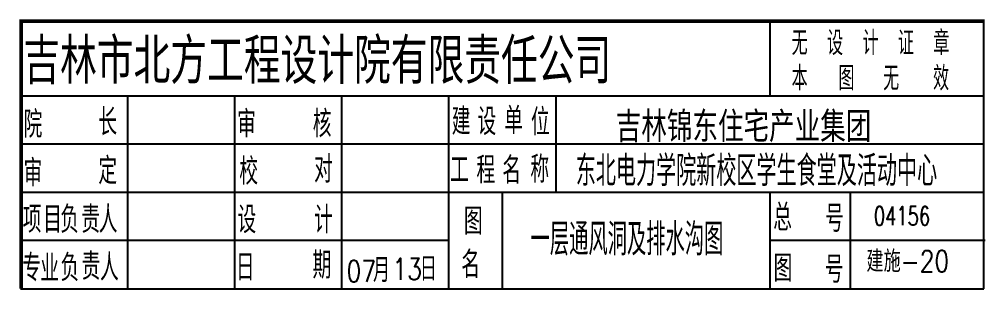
# Model space of a CAD drawing. Extents: x -55219 to 470149, y 494712 to 780039.
# Drawn here: x 371150 to 398255, y 751841 to 759446 of the extents above; entities that cross this region are included whole.
import ezdxf

# ---------------------------------------------------------------- set-up
doc = ezdxf.new("R2010")
doc.units = 0
doc.header["$LTSCALE"] = 1500
doc.header["$MEASUREMENT"] = 0
doc.layers.get('0').update_dxf_attribs({"linetype": 'CONTINUOUS'})
for name, color, linetype in [('B1', 3, 'CONTINUOUS'), ('GPSCOMMON', 7, 'CONTINUOUS'), ('LVTRY', 6, 'CONTINUOUS'), ('文字和字符', 3, 'CONTINUOUS')]:
    doc.layers.add(name, color=color, linetype=linetype)
doc.styles.add('_HZTXT', font='txt.shx', dxfattribs={"width": 0.8, "bigfont": 'hztxt.shx'})
doc.styles.add('GPSXW', font='txt.shx', dxfattribs={"width": 0.8, "bigfont": 'hztxt.shx'})
doc.styles.add('H1', font='')
doc.styles.add('STY10', font='TXT', dxfattribs={"width": 0.7, "bigfont": 'HZTXT'})
doc.styles.add('STY13', font='TXT.shx', dxfattribs={"width": 0.7, "bigfont": 'STK.shx'})
doc.styles.add('STY3', font='TXT', dxfattribs={"width": 0.85, "bigfont": 'STK'})
doc.styles.add('STY7', font='TXT', dxfattribs={"width": 0.7, "bigfont": 'HZTXT'})
doc.styles.add('STY8', font='TXT', dxfattribs={"width": 0.7, "bigfont": 'HZTXT'})
doc.styles.add('STY9', font='TXT', dxfattribs={"width": 0.7, "bigfont": 'HZTXT'})
doc.styles.get('H1').set_extended_font_data('SimSun')

msp = doc.modelspace()

# ---------------------------------------------------------------- linework, layer by layer
at = {"color": 3, "linetype": 'Continuous'}
for p, q in [((392178.2, 759393.4), (392178.2, 757293.4)), ((398178.2, 751893.4), (398178.2, 759393.4)), ((398178.2, 757293.4), (371178.2, 757293.4)), ((374178.2, 757293.4), (374178.2, 751893.4)), ((377178.2, 757293.4), (377178.2, 751893.4)), ((380178.2, 757293.4), (380178.2, 751893.4)), ((383178.2, 757293.4), (383178.2, 751893.4)), ((386178.2, 757293.4), (386178.2, 754593.4)), ((398178.2, 755943.4), (371178.2, 755943.4)), ((398178.2, 754593.4), (371178.2, 754593.4)), ((384678.2, 754593.4), (384678.2, 751893.4)), ((392178.2, 754593.4), (392178.2, 751893.4)), ((394428.2, 754593.4), (394428.2, 751893.4)), ((383178.2, 753243.4), (371178.2, 753243.4)), ((398216.3, 753243.4), (392178.2, 753243.4))]:
    msp.add_line(p, q, dxfattribs=at)
at = {"color": 3}
msp.add_line((371178.2, 751893.4), (398178.2, 751893.4), dxfattribs=at)
at = {"layer": 'GPSCOMMON', "color": 1, "const_width": 105}
msp.add_lwpolyline([(371202.2, 751893.4), (371202.2, 759393.4), (398202.2, 759393.4)], dxfattribs=at)

# ---------------------------------------------------------------- texts
at = {"color": 3, "linetype": 'Continuous'}
for s, height, style, width, p in [('吉林市北方工程设计院有限责任公司', 1275, 'STY3', 0.85, (371262.2, 757637.7)), ('单', 750, 'STY9', 0.7, (384738.9, 756232)), ('院', 750, 'STY8', 0.7, (371267.9, 756126)), ('长', 750, 'STY8', 0.7, (373364, 756190.6)), ('审', 750, 'STY8', 0.7, (377254, 756135)), ('核', 750, 'STY8', 0.7, (379372.6, 756141.1)), ('建', 750, 'STY9', 0.7, (383266.9, 756210.2)), ('设', 750, 'STY9', 0.7, (383986.4, 756203.4)), ('位', 750, 'STY9', 0.7, (385485.2, 756189.6)), ('对', 750, 'STY8', 0.7, (379408.3, 754867.3)), ('称', 750, 'STY9', 0.7, (385469.7, 754864.8)), ('审', 750, 'STY8', 0.7, (371267.9, 754760.5)), ('定', 750, 'STY8', 0.7, (373364, 754825.1)), ('校', 750, 'STY8', 0.7, (377313.6, 754808.8)), ('工', 750, 'STY9', 0.7, (383218.4, 754849.8)), ('程', 750, 'STY9', 0.7, (383959.4, 754843)), ('名', 750, 'STY9', 0.7, (384682.4, 754836.1)), ('总', 750, 'STY7', 0.7, (392273.3, 753518.7)), ('目', 750, 'STY8', 0.7, (371817.9, 753460.4)), ('负', 750, 'STY8', 0.7, (372297.1, 753460.4)), ('责', 750, 'STY8', 0.7, (372883.4, 753460.4)), ('人', 750, 'STY8', 0.7, (373375.3, 753460.4)), ('设', 750, 'STY8', 0.7, (377261.3, 753451.1)), ('计', 750, 'STY8', 0.7, (379410.4, 753449.5)), ('图', 750, 'STY10', 0.7, (383606.9, 753409.9)), ('号', 750, 'STY7', 0.7, (393726.7, 753487)), ('04156', 525, 'STY7', 0.7, (395095, 753673.8)), ('期', 750, 'STY8', 0.7, (379364.3, 752177.9)), ('名', 750, 'STY10', 0.7, (383533.6, 752196.6)), ('业', 750, 'STY8', 0.7, (371735.1, 752085.1)), ('负', 750, 'STY8', 0.7, (372303.4, 752107.2)), ('责', 750, 'STY8', 0.7, (372891.4, 752144.9)), ('人', 750, 'STY8', 0.7, (373410, 752119.9)), ('日', 750, 'STY8', 0.7, (377217.5, 752120.1)), ('月', 675, 'STY8', 0.7, (381059.4, 752078.9)), ('日', 675, 'STY8', 0.7, (382373.2, 752113.7)), ('图', 750, 'STY7', 0.7, (392284.4, 752091.1)), ('号', 750, 'STY7', 0.7, (393718.1, 752059.8))]:
    msp.add_text(s, height=height, dxfattribs=dict(at, style=style, width=width)).set_placement(p)
at = {"color": 3}
for s, height, style, width, p in [('无', 675, 'STY13', 0.7, (392789.6, 758442.2)), ('设', 675, 'STY13', 0.7, (393782.4, 758442.2)), ('计', 675, 'STY13', 0.7, (394775.2, 758442.2)), ('证', 675, 'STY13', 0.7, (395767.9, 758442.2)), ('章', 675, 'STY13', 0.7, (396760.7, 758442.2)), ('本', 675, 'STY13', 0.7, (392789.6, 757454.8)), ('图', 675, 'STY13', 0.7, (394101.3, 757454.8)), ('无', 675, 'STY13', 0.7, (395355.1, 757454.8)), ('效', 675, 'STY13', 0.7, (396753.4, 757454.8)), ('13', 600, 'GPSXW', 0.8, (381607, 752148.4)), ('07', 600, 'GPSXW', 0.8, (380318.1, 752087.2))]:
    msp.add_text(s, height=height, dxfattribs=dict(at, style=style, width=width)).set_placement(p)
at = {"linetype": 'Continuous', "style": 'STY8', "width": 0.7}
for s, p in [('项', (371242.9, 753460.4)), ('专', (371230.5, 752106.4))]:
    msp.add_text(s, height=750, dxfattribs=at).set_placement(p)
at = {"layer": 'B1', "color": 3, "style": '_HZTXT', "width": 0.8}
msp.add_text('建施-20', height=600, dxfattribs=at).set_placement((394885.5, 752364.8))
at = {"layer": 'LVTRY', "style": '_HZTXT', "width": 0.6}
msp.add_text('一层通风洞及排水沟图', height=900, dxfattribs=at).set_placement((385476.4, 752829.9))
at = {"layer": '文字和字符', "color": 2, "style": 'H1'}
for s, width, p in [('吉林锦东住宅产业集团', 0.7, (387862.4, 756086.8)), ('东北电力学院新校区学生食堂及活动中心', 0.55, (386741.1, 754853.7))]:
    msp.add_text(s, height=750, dxfattribs=dict(at, width=width)).set_placement(p)

doc.saveas('drawing.dxf')
